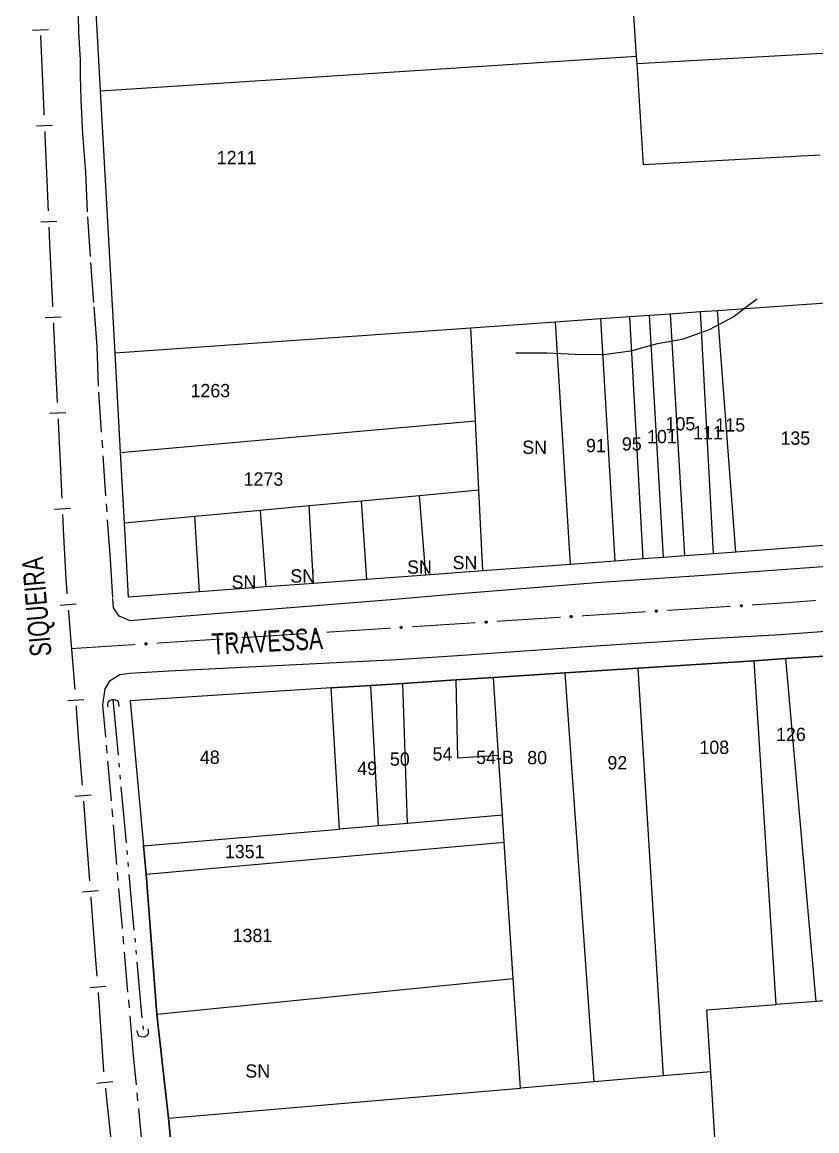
# Model space of a CAD drawing. Extents: x 201225 to 202591, y 4854937 to 4856079.
# Drawn here: x 201247.7 to 201396.9, y 4855421.5 to 4855629.6 of the extents above; entities that cross this region are included whole.
import ezdxf
from ezdxf.enums import TextEntityAlignment as Align

# ---------------------------------------------------------------- set-up
doc = ezdxf.new("R2010")
doc.units = 0
doc.header["$LTSCALE"] = 1.5
doc.header["$MEASUREMENT"] = 0
doc.linetypes.add('TRACO_05', pattern=[11, 7, -1, 0.5, -1, 0.5, -1])
doc.linetypes.add('TRACO_13', pattern=[8, 5, -1, 1, -1])
for name, color, linetype in [('CD_MALHA_LOTES', 7, 'CONTINUOUS'), ('HD-VALAS-DRENOS', 170, 'CONTINUOUS'), ('LM-LIM-SETORES-BAIRROS', 250, 'CONTINUOUS'), ('RU-QUADRA', 210, 'CONTINUOUS'), ('SV-BUEIRO-VALA', 7, 'CONTINUOUS'), ('SV-EIXO-RUA-PAV', 20, 'CONTINUOUS'), ('SV-RUA-NAO-PAV', 7, 'CONTINUOUS'), ('SV-RUA-PAVIM', 7, 'CONTINUOUS'), ('SV-TXT-RUA-PAV', 7, 'CONTINUOUS'), ('Th_NmrPort', 7, 'CONTINUOUS')]:
    doc.layers.add(name, color=color, linetype=linetype)
doc.styles.add('ARIAL', font='ARIAL.SHX')

# ---------------------------------------------------------------- blocks, each defined once
blk = doc.blocks.new('COD120', base_point=(202325.86, 4856054.02))
at = {"layer": 'SV-BUEIRO-VALA'}
blk.add_lwpolyline([(202324.86, 4856052.62), (202324.86, 4856053.203333), (202324.86, 4856053.290833), (202324.943333, 4856053.524167), (202325.11, 4856053.786667), (202325.36, 4856053.9325), (202325.693333, 4856054.02), (202326.026667, 4856054.02), (202326.36, 4856053.9325), (202326.61, 4856053.786667), (202326.776667, 4856053.524167), (202326.86, 4856053.290833), (202326.86, 4856053.203333), (202326.86, 4856052.62)], dxfattribs=at)

msp = doc.modelspace()

# ---------------------------------------------------------------- linework, layer by layer
at = {"layer": 'CD_MALHA_LOTES', "linetype": 'Continuous', "flags": 128}
for points in [[(201262.46, 4855616.78), (201258.99, 4855679.61)], [(201363.08, 4855623.28), (201362.4, 4855633.83)], [(201363.17, 4855621.91), (201461.97, 4855627.4)], [(201262.46, 4855616.78), (201363.08, 4855623.28)], [(201363.17, 4855621.91), (201363.08, 4855623.28)], [(201364.41, 4855602.83), (201363.17, 4855621.91)], [(201265.18, 4855567.54), (201262.46, 4855616.78)], [(201397.47, 4855604.7), (201364.41, 4855602.83)], [(201378.3, 4855575.52), (201398.64, 4855576.96)], [(201356.38, 4855573.98), (201361.84, 4855574.36)], [(201361.84, 4855574.36), (201365.52, 4855574.62)], [(201364.33, 4855528.86), (201361.84, 4855574.36)], [(201365.52, 4855574.62), (201369.48, 4855574.9)], [(201368.13, 4855529.15), (201365.52, 4855574.62)], [(201369.48, 4855574.9), (201375.07, 4855575.3)], [(201372.12, 4855529.44), (201369.48, 4855574.9)], [(201375.07, 4855575.3), (201378.3, 4855575.52)], [(201377.56, 4855529.84), (201375.07, 4855575.3)], [(201381.71, 4855530.15), (201378.3, 4855575.52)], [(201332, 4855572.26), (201347.88, 4855573.38)], [(201347.88, 4855573.38), (201356.38, 4855573.98)], [(201350.67, 4855527.85), (201347.88, 4855573.38)], [(201359.05, 4855528.47), (201356.38, 4855573.98)], [(201265.18, 4855567.54), (201332, 4855572.26)], [(201332.85, 4855554.77), (201332, 4855572.26)], [(201266.21, 4855548.87), (201265.18, 4855567.54)], [(201266.21, 4855548.87), (201332.85, 4855554.77)], [(201333.48, 4855541.84), (201332.85, 4855554.77)], [(201266.95, 4855535.64), (201266.21, 4855548.87)], [(201322.34, 4855540.8), (201333.48, 4855541.84)], [(201334.23, 4855526.63), (201333.48, 4855541.84)], [(201301.59, 4855538.87), (201311.42, 4855539.78)], [(201311.42, 4855539.78), (201322.34, 4855540.8)], [(201312.46, 4855525.02), (201311.42, 4855539.78)], [(201323.5, 4855525.84), (201322.34, 4855540.8)], [(201280.13, 4855536.87), (201292.45, 4855538.01)], [(201292.45, 4855538.01), (201301.59, 4855538.87)], [(201293.53, 4855523.62), (201292.45, 4855538.01)], [(201302.46, 4855524.28), (201301.59, 4855538.87)], [(201266.95, 4855535.64), (201280.13, 4855536.87)], [(201267.71, 4855521.71), (201266.95, 4855535.64)], [(201281.01, 4855522.69), (201280.13, 4855536.87)], [(201400.56, 4855531.55), (201381.71, 4855530.15)], [(201364.33, 4855528.86), (201359.05, 4855528.47)], [(201368.13, 4855529.15), (201364.33, 4855528.86)], [(201372.12, 4855529.44), (201368.13, 4855529.15)], [(201377.56, 4855529.84), (201372.12, 4855529.44)], [(201381.71, 4855530.15), (201377.56, 4855529.84)], [(201334.23, 4855526.63), (201323.5, 4855525.84)], [(201350.67, 4855527.85), (201334.23, 4855526.63)], [(201359.05, 4855528.47), (201350.67, 4855527.85)], [(201312.46, 4855525.02), (201302.46, 4855524.28)], [(201323.5, 4855525.84), (201312.46, 4855525.02)], [(201281.01, 4855522.69), (201267.71, 4855521.71)], [(201293.53, 4855523.62), (201281.01, 4855522.69)], [(201302.46, 4855524.28), (201293.53, 4855523.62)], [(201385.14, 4855509.76), (201391.12, 4855510.15)], [(201391.12, 4855510.15), (201401.57, 4855510.82)], [(201396.81, 4855445.78), (201391.12, 4855510.15)], [(201349.67, 4855507.47), (201363.36, 4855508.36)], [(201363.36, 4855508.36), (201385.14, 4855509.76)], [(201368.13, 4855431.83), (201363.36, 4855508.36)], [(201389.32, 4855445.2), (201385.14, 4855509.76)], [(201319.18, 4855505.51), (201329.2, 4855506.15)], [(201329.2, 4855506.15), (201336.22, 4855506.61)], [(201329.52, 4855491.47), (201329.2, 4855506.15)], [(201336.22, 4855506.61), (201349.67, 4855507.47)], [(201337.18, 4855491.94), (201336.22, 4855506.61)], [(201355.14, 4855430.72), (201349.67, 4855507.47)], [(201305.73, 4855504.64), (201267.99, 4855502.21)], [(201305.73, 4855504.64), (201313.2, 4855505.12)], [(201307.34, 4855478.13), (201305.73, 4855504.64)], [(201313.2, 4855505.12), (201319.18, 4855505.51)], [(201314.65, 4855478.75), (201313.2, 4855505.12)], [(201320.09, 4855479.21), (201319.18, 4855505.51)], [(201267.99, 4855502.21), (201270.5, 4855475)], [(201337.18, 4855491.94), (201329.52, 4855491.47)], [(201337.91, 4855480.73), (201337.18, 4855491.94)], [(201337.91, 4855480.73), (201320.09, 4855479.21)], [(201338.24, 4855475.71), (201337.91, 4855480.73)], [(201314.65, 4855478.75), (201307.34, 4855478.13)], [(201320.09, 4855479.21), (201314.65, 4855478.75)], [(201270.5, 4855475), (201307.34, 4855478.13)], [(201270.99, 4855469.68), (201270.5, 4855475)], [(201270.99, 4855469.68), (201338.24, 4855475.71)], [(201339.92, 4855450.06), (201338.24, 4855475.71)], [(201273.01, 4855443.37), (201270.99, 4855469.68)], [(201273.01, 4855443.37), (201339.92, 4855450.06)], [(201341.27, 4855429.53), (201339.92, 4855450.06)], [(201396.81, 4855445.78), (201389.32, 4855445.2)], [(201406.71, 4855446.54), (201396.81, 4855445.78)], [(201275.22, 4855423.87), (201273.01, 4855443.37)], [(201376.31, 4855444.18), (201389.32, 4855445.2)], [(201377.02, 4855432.59), (201376.31, 4855444.18)], [(201355.14, 4855430.72), (201341.27, 4855429.53)], [(201368.13, 4855431.83), (201355.14, 4855430.72)], [(201377.02, 4855432.59), (201368.13, 4855431.83)], [(201378.04, 4855416.07), (201377.02, 4855432.59)], [(201275.22, 4855423.87), (201341.27, 4855429.53)], [(201276.68, 4855408.1), (201275.22, 4855423.87)]]:
    msp.add_lwpolyline(points, dxfattribs=at)
at = {"layer": 'HD-VALAS-DRENOS', "linetype": 'TRACO_05'}
for points in [[(201385.73, 4855577.64, 8.92), (201383.94, 4855576.34, 8.92), (201381.38, 4855574.38, 8.28), (201376.74, 4855571.85, 8.14), (201371.63, 4855570.09, 7.93), (201366.97, 4855569.26, 7.72), (201361.94, 4855567.86, 7.67), (201356.88, 4855567.21, 7.48), (201351.53, 4855567.26, 7.17), (201346.32, 4855567.52, 6.77), (201341.14, 4855567.52, 6.1), (201340.41, 4855567.52, 6)], [(201264.78, 4855502.48, 5.61), (201270.55, 4855439.11, 4.66)]]:
    msp.add_polyline3d(points, dxfattribs=at)
at = {"layer": 'LM-LIM-SETORES-BAIRROS'}
for points in [[(201252.66, 4855628.21), (201249.66, 4855628.08)], [(201253.44, 4855610.23), (201250.45, 4855610.1)], [(201254.22, 4855592.24), (201251.23, 4855592.12)], [(201255.06, 4855574.27), (201252.06, 4855574.13)], [(201255.94, 4855556.29), (201252.94, 4855556.15)], [(201256.79, 4855538.31), (201253.79, 4855538.17)], [(201257.84, 4855520.4), (201254.85, 4855520.15)], [(201259.29, 4855502.44), (201256.3, 4855502.23)], [(201260.68, 4855484.51), (201257.69, 4855484.26)], [(201262.05, 4855466.55), (201259.06, 4855466.32)], [(201263.43, 4855448.61), (201260.44, 4855448.37)], [(201264.76, 4855430.7), (201261.78, 4855430.38)]]:
    msp.add_lwpolyline(points, dxfattribs=at)
at = {"layer": 'LM-LIM-SETORES-BAIRROS', "const_width": 0.25}
for points in [[(201251.86, 4855612.16), (201251.2, 4855627.15)], [(201252.6, 4855595.13), (201251.99, 4855609.16)], [(201252.64, 4855594.18), (201252.6, 4855595.13)], [(201252.87, 4855588.7), (201252.77, 4855591.18)], [(201252.89, 4855588.18), (201252.87, 4855588.7)], [(201253.47, 4855576.2), (201252.89, 4855588.18)], [(201253.94, 4855566.25), (201253.61, 4855573.2)], [(201253.94, 4855566.21), (201253.94, 4855566.25)], [(201254.34, 4855558.22), (201253.94, 4855566.21)], [(201254.92, 4855546.48), (201254.49, 4855555.22)], [(201254.93, 4855546.23), (201254.92, 4855546.48)], [(201255.2, 4855540.24), (201254.93, 4855546.23)], [(201255.46, 4855534.51), (201255.34, 4855537.24)], [(201255.47, 4855534.25), (201255.46, 4855534.51)], [(201255.98, 4855524.71), (201255.47, 4855534.25)], [(201256.02, 4855524.26), (201255.98, 4855524.71)], [(201256.18, 4855522.27), (201256.02, 4855524.26)], [(201257.65, 4855504.33), (201256.42, 4855519.28)], [(201258.31, 4855494.96), (201257.86, 4855501.33)], [(201258.36, 4855494.35), (201258.31, 4855494.96)], [(201259.02, 4855486.38), (201258.36, 4855494.35)], [(201260.4, 4855468.43), (201259.27, 4855483.39)], [(201261.44, 4855454.79), (201260.63, 4855465.44)], [(201261.46, 4855454.47), (201261.44, 4855454.79)], [(201261.78, 4855450.49), (201261.46, 4855454.47)], [(201262.15, 4855445.77), (201262.01, 4855447.49)], [(201262.17, 4855445.5), (201262.15, 4855445.77)], [(201263.02, 4855432.91), (201262.17, 4855445.5)], [(201263.06, 4855432.53), (201263.02, 4855432.91)], [(201264.97, 4855414.63), (201263.38, 4855429.55)]]:
    msp.add_lwpolyline(points, dxfattribs=at)
at = {"layer": 'RU-QUADRA', "linetype": 'Continuous', "flags": 128}
for points in [[(201400.56, 4855531.55), (201381.71, 4855530.15), (201377.56, 4855529.84), (201372.12, 4855529.44), (201368.13, 4855529.15), (201364.33, 4855528.86), (201359.05, 4855528.47), (201350.67, 4855527.85), (201334.23, 4855526.63), (201323.5, 4855525.84), (201312.46, 4855525.02), (201302.46, 4855524.28), (201293.53, 4855523.62), (201281.01, 4855522.69), (201267.71, 4855521.71), (201266.95, 4855535.64), (201266.21, 4855548.87), (201265.18, 4855567.54), (201262.46, 4855616.78), (201258.99, 4855679.61)], [(201401.57, 4855510.82), (201391.12, 4855510.15), (201385.14, 4855509.76), (201363.36, 4855508.36), (201349.67, 4855507.47), (201336.22, 4855506.61), (201329.2, 4855506.15), (201319.18, 4855505.51), (201313.2, 4855505.12), (201305.73, 4855504.64), (201267.99, 4855502.21), (201270.5, 4855475), (201270.99, 4855469.68), (201273.01, 4855443.37), (201275.22, 4855423.87), (201276.68, 4855408.1)]]:
    msp.add_lwpolyline(points, dxfattribs=at)
at = {"layer": 'SV-EIXO-RUA-PAV'}
for points in [[(201382.61, 4855520.2), (201382.64, 4855520.24), (201382.67, 4855520.26), (201382.71, 4855520.28), (201382.74, 4855520.28), (201382.78, 4855520.28), (201382.81, 4855520.27), (201382.85, 4855520.25), (201382.89, 4855520.22), (201382.91, 4855520.18), (201382.93, 4855520.15), (201382.93, 4855520.11), (201382.93, 4855520.08), (201382.92, 4855520.04), (201382.9, 4855520.01), (201382.87, 4855519.97), (201382.84, 4855519.94), (201382.8, 4855519.93), (201382.77, 4855519.93), (201382.73, 4855519.93), (201382.7, 4855519.94), (201382.66, 4855519.96), (201382.62, 4855519.99), (201382.6, 4855520.02), (201382.58, 4855520.06), (201382.58, 4855520.09), (201382.58, 4855520.13), (201382.59, 4855520.16), (201382.61, 4855520.2)], [(201350.67, 4855518.15), (201350.71, 4855518.19), (201350.74, 4855518.21), (201350.78, 4855518.23), (201350.81, 4855518.23), (201350.84, 4855518.23), (201350.88, 4855518.22), (201350.92, 4855518.2), (201350.95, 4855518.17), (201350.98, 4855518.13), (201350.99, 4855518.1), (201351, 4855518.07), (201351, 4855518.03), (201350.99, 4855517.99), (201350.97, 4855517.96), (201350.94, 4855517.92), (201350.9, 4855517.9), (201350.87, 4855517.88), (201350.83, 4855517.88), (201350.8, 4855517.88), (201350.76, 4855517.89), (201350.72, 4855517.91), (201350.69, 4855517.94), (201350.66, 4855517.97), (201350.65, 4855518.01), (201350.65, 4855518.04), (201350.65, 4855518.08), (201350.65, 4855518.11), (201350.67, 4855518.15)], [(201366.64, 4855519.18), (201366.67, 4855519.21), (201366.71, 4855519.24), (201366.74, 4855519.25), (201366.78, 4855519.25), (201366.81, 4855519.25), (201366.85, 4855519.25), (201366.88, 4855519.23), (201366.92, 4855519.2), (201366.95, 4855519.16), (201366.96, 4855519.12), (201366.97, 4855519.09), (201366.96, 4855519.06), (201366.95, 4855519.02), (201366.94, 4855518.98), (201366.9, 4855518.94), (201366.87, 4855518.92), (201366.83, 4855518.91), (201366.8, 4855518.9), (201366.76, 4855518.9), (201366.73, 4855518.91), (201366.69, 4855518.93), (201366.65, 4855518.96), (201366.63, 4855519), (201366.62, 4855519.03), (201366.61, 4855519.07), (201366.61, 4855519.1), (201366.62, 4855519.14), (201366.64, 4855519.18)], [(201318.74, 4855516.1), (201318.77, 4855516.14), (201318.81, 4855516.17), (201318.84, 4855516.18), (201318.88, 4855516.18), (201318.91, 4855516.18), (201318.95, 4855516.17), (201318.98, 4855516.16), (201319.02, 4855516.12), (201319.04, 4855516.09), (201319.06, 4855516.05), (201319.06, 4855516.02), (201319.06, 4855515.98), (201319.05, 4855515.95), (201319.03, 4855515.91), (201319, 4855515.87), (201318.97, 4855515.85), (201318.93, 4855515.84), (201318.9, 4855515.83), (201318.86, 4855515.83), (201318.83, 4855515.84), (201318.79, 4855515.86), (201318.75, 4855515.89), (201318.73, 4855515.93), (201318.72, 4855515.96), (201318.71, 4855515.99), (201318.71, 4855516.03), (201318.72, 4855516.07), (201318.74, 4855516.1)], [(201334.71, 4855517.13), (201334.74, 4855517.16), (201334.77, 4855517.19), (201334.81, 4855517.2), (201334.84, 4855517.21), (201334.88, 4855517.21), (201334.91, 4855517.2), (201334.95, 4855517.18), (201334.99, 4855517.15), (201335.01, 4855517.11), (201335.03, 4855517.08), (201335.03, 4855517.04), (201335.03, 4855517.01), (201335.02, 4855516.97), (201335, 4855516.93), (201334.97, 4855516.9), (201334.93, 4855516.87), (201334.9, 4855516.86), (201334.86, 4855516.85), (201334.83, 4855516.86), (201334.79, 4855516.86), (201334.76, 4855516.88), (201334.72, 4855516.92), (201334.69, 4855516.95), (201334.68, 4855516.98), (201334.68, 4855517.02), (201334.68, 4855517.05), (201334.69, 4855517.09), (201334.71, 4855517.13)], [(201286.8, 4855514.06), (201286.84, 4855514.09), (201286.87, 4855514.12), (201286.91, 4855514.13), (201286.94, 4855514.13), (201286.98, 4855514.13), (201287.01, 4855514.12), (201287.05, 4855514.11), (201287.09, 4855514.08), (201287.11, 4855514.04), (201287.12, 4855514), (201287.13, 4855513.97), (201287.13, 4855513.93), (201287.12, 4855513.9), (201287.1, 4855513.86), (201287.07, 4855513.82), (201287.03, 4855513.8), (201287, 4855513.79), (201286.96, 4855513.78), (201286.93, 4855513.78), (201286.89, 4855513.79), (201286.85, 4855513.81), (201286.82, 4855513.84), (201286.79, 4855513.88), (201286.78, 4855513.91), (201286.78, 4855513.95), (201286.78, 4855513.98), (201286.78, 4855514.02), (201286.8, 4855514.06)], [(201302.77, 4855515.08), (201302.8, 4855515.12), (201302.84, 4855515.14), (201302.87, 4855515.15), (201302.91, 4855515.16), (201302.94, 4855515.16), (201302.98, 4855515.15), (201303.02, 4855515.13), (201303.05, 4855515.1), (201303.08, 4855515.06), (201303.09, 4855515.03), (201303.1, 4855514.99), (201303.1, 4855514.96), (201303.09, 4855514.92), (201303.07, 4855514.88), (201303.03, 4855514.85), (201303, 4855514.82), (201302.97, 4855514.81), (201302.93, 4855514.81), (201302.89, 4855514.81), (201302.86, 4855514.82), (201302.82, 4855514.83), (201302.79, 4855514.87), (201302.76, 4855514.9), (201302.75, 4855514.94), (201302.74, 4855514.97), (201302.74, 4855515.01), (201302.75, 4855515.04), (201302.77, 4855515.08)], [(201270.84, 4855513.03), (201270.87, 4855513.07), (201270.9, 4855513.09), (201270.94, 4855513.11), (201270.97, 4855513.11), (201271.01, 4855513.11), (201271.04, 4855513.1), (201271.08, 4855513.08), (201271.12, 4855513.05), (201271.14, 4855513.01), (201271.16, 4855512.98), (201271.16, 4855512.94), (201271.16, 4855512.91), (201271.15, 4855512.87), (201271.13, 4855512.84), (201271.1, 4855512.8), (201271.07, 4855512.77), (201271.03, 4855512.76), (201271, 4855512.76), (201270.96, 4855512.76), (201270.92, 4855512.77), (201270.89, 4855512.79), (201270.85, 4855512.82), (201270.83, 4855512.85), (201270.81, 4855512.89), (201270.81, 4855512.92), (201270.81, 4855512.96), (201270.82, 4855512.99), (201270.84, 4855513.03)]]:
    msp.add_lwpolyline(points, close=True, dxfattribs=at)
for points in [[(201382.6, 4855520.18), (201382.87, 4855520.23)], [(201382.61, 4855520.2), (201382.85, 4855520.25)], [(201382.63, 4855520.22), (201382.83, 4855520.26)], [(201382.64, 4855520.24), (201382.81, 4855520.27)], [(201382.66, 4855520.25), (201382.79, 4855520.27)], [(201382.67, 4855520.26), (201382.78, 4855520.28)], [(201350.65, 4855518.11), (201350.95, 4855518.17)], [(201350.65, 4855518.1), (201350.96, 4855518.15)], [(201350.66, 4855518.13), (201350.93, 4855518.19)], [(201350.67, 4855518.15), (201350.92, 4855518.2)], [(201350.69, 4855518.17), (201350.89, 4855518.21)], [(201350.71, 4855518.19), (201350.88, 4855518.22)], [(201350.73, 4855518.2), (201350.85, 4855518.22)], [(201350.74, 4855518.21), (201350.84, 4855518.23)], [(201366.61, 4855519.1), (201366.95, 4855519.16)], [(201366.61, 4855519.07), (201366.96, 4855519.12)], [(201366.62, 4855519.14), (201366.92, 4855519.2)], [(201366.62, 4855519.12), (201366.93, 4855519.18)], [(201366.62, 4855519.09), (201366.95, 4855519.14)], [(201366.62, 4855519.05), (201366.96, 4855519.1)], [(201366.62, 4855519.03), (201366.97, 4855519.09)], [(201366.63, 4855519.16), (201366.9, 4855519.21)], [(201366.63, 4855519.01), (201366.96, 4855519.07)], [(201366.63, 4855519), (201366.96, 4855519.06)], [(201366.64, 4855519.18), (201366.88, 4855519.23)], [(201366.64, 4855518.98), (201366.95, 4855519.04)], [(201366.65, 4855518.96), (201366.95, 4855519.02)], [(201366.66, 4855519.2), (201366.86, 4855519.24)], [(201366.67, 4855519.21), (201366.85, 4855519.25)], [(201366.68, 4855518.95), (201366.94, 4855519)], [(201366.69, 4855519.23), (201366.82, 4855519.25)], [(201366.69, 4855518.93), (201366.94, 4855518.98)], [(201366.71, 4855519.24), (201366.81, 4855519.25)], [(201366.71, 4855518.92), (201366.91, 4855518.96)], [(201366.73, 4855518.91), (201366.9, 4855518.94)], [(201366.75, 4855518.91), (201366.88, 4855518.93)], [(201366.76, 4855518.9), (201366.87, 4855518.92)], [(201382.58, 4855520.13), (201382.91, 4855520.18)], [(201382.58, 4855520.11), (201382.92, 4855520.17)], [(201382.58, 4855520.09), (201382.93, 4855520.15)], [(201382.58, 4855520.07), (201382.93, 4855520.13)], [(201382.58, 4855520.06), (201382.93, 4855520.11)], [(201382.59, 4855520.16), (201382.89, 4855520.22)], [(201382.59, 4855520.15), (201382.9, 4855520.2)], [(201382.59, 4855520.04), (201382.93, 4855520.1)], [(201382.6, 4855520.02), (201382.93, 4855520.08)], [(201382.61, 4855520), (201382.92, 4855520.06)], [(201382.62, 4855519.99), (201382.92, 4855520.04)], [(201382.64, 4855519.97), (201382.91, 4855520.02)], [(201382.66, 4855519.96), (201382.9, 4855520.01)], [(201382.68, 4855519.95), (201382.88, 4855519.99)], [(201382.7, 4855519.94), (201382.87, 4855519.97)], [(201382.72, 4855519.93), (201382.85, 4855519.96)], [(201382.73, 4855519.93), (201382.84, 4855519.94)], [(201318.71, 4855516.03), (201319.04, 4855516.09)], [(201318.71, 4855516.01), (201319.05, 4855516.07)], [(201318.72, 4855516.07), (201319.02, 4855516.12)], [(201318.72, 4855516.05), (201319.03, 4855516.1)], [(201318.73, 4855516.08), (201319, 4855516.14)], [(201318.74, 4855516.1), (201318.98, 4855516.16)], [(201318.76, 4855516.12), (201318.96, 4855516.16)], [(201318.77, 4855516.14), (201318.95, 4855516.17)], [(201318.79, 4855516.16), (201318.92, 4855516.18)], [(201318.81, 4855516.17), (201318.91, 4855516.18)], [(201334.68, 4855517.05), (201335.01, 4855517.11)], [(201334.68, 4855517.04), (201335.01, 4855517.09)], [(201334.68, 4855517.02), (201335.03, 4855517.08)], [(201334.68, 4855517), (201335.03, 4855517.06)], [(201334.68, 4855516.98), (201335.03, 4855517.04)], [(201334.69, 4855517.09), (201334.99, 4855517.15)], [(201334.69, 4855517.07), (201334.99, 4855517.13)], [(201334.69, 4855516.97), (201335.03, 4855517.02)], [(201334.69, 4855516.95), (201335.03, 4855517.01)], [(201334.7, 4855517.11), (201334.97, 4855517.16)], [(201334.71, 4855517.13), (201334.95, 4855517.18)], [(201334.71, 4855516.93), (201335.02, 4855516.99)], [(201334.72, 4855517.15), (201334.92, 4855517.19)], [(201334.72, 4855516.92), (201335.02, 4855516.97)], [(201334.74, 4855517.16), (201334.91, 4855517.2)], [(201334.74, 4855516.9), (201335.01, 4855516.95)], [(201334.76, 4855517.18), (201334.89, 4855517.2)], [(201334.76, 4855516.88), (201335, 4855516.93)], [(201334.77, 4855517.19), (201334.88, 4855517.21)], [(201334.78, 4855516.88), (201334.98, 4855516.91)], [(201334.79, 4855516.86), (201334.97, 4855516.9)], [(201334.82, 4855516.86), (201334.95, 4855516.88)], [(201334.83, 4855516.86), (201334.93, 4855516.87)], [(201350.65, 4855518.08), (201350.98, 4855518.13)], [(201350.65, 4855518.06), (201350.98, 4855518.12)], [(201350.65, 4855518.04), (201350.99, 4855518.1)], [(201350.65, 4855518.03), (201350.99, 4855518.08)], [(201350.65, 4855518.01), (201351, 4855518.07)], [(201350.66, 4855517.99), (201350.99, 4855518.05)], [(201350.66, 4855517.97), (201351, 4855518.03)], [(201350.68, 4855517.96), (201350.99, 4855518.01)], [(201350.69, 4855517.94), (201350.99, 4855517.99)], [(201350.71, 4855517.93), (201350.97, 4855517.98)], [(201350.72, 4855517.91), (201350.97, 4855517.96)], [(201350.75, 4855517.9), (201350.94, 4855517.94)], [(201350.76, 4855517.89), (201350.94, 4855517.92)], [(201350.78, 4855517.88), (201350.91, 4855517.91)], [(201350.8, 4855517.88), (201350.9, 4855517.9)], [(201286.78, 4855514.02), (201287.09, 4855514.08)], [(201286.78, 4855513.98), (201287.11, 4855514.04)], [(201286.78, 4855513.97), (201287.11, 4855514.02)], [(201286.78, 4855513.95), (201287.12, 4855514)], [(201286.78, 4855513.93), (201287.13, 4855513.98)], [(201286.79, 4855514), (201287.09, 4855514.06)], [(201286.8, 4855514.06), (201287.05, 4855514.11)], [(201286.8, 4855514.03), (201287.06, 4855514.09)], [(201286.82, 4855514.07), (201287.02, 4855514.11)], [(201286.84, 4855514.09), (201287.01, 4855514.12)], [(201286.86, 4855514.11), (201286.98, 4855514.13)], [(201286.87, 4855514.12), (201286.98, 4855514.13)], [(201302.74, 4855515.01), (201303.08, 4855515.06)], [(201302.74, 4855514.97), (201303.09, 4855515.03)], [(201302.75, 4855515.04), (201303.05, 4855515.1)], [(201302.75, 4855515.02), (201303.06, 4855515.08)], [(201302.75, 4855514.99), (201303.08, 4855515.05)], [(201302.75, 4855514.95), (201303.09, 4855515.01)], [(201302.75, 4855514.94), (201303.1, 4855514.99)], [(201302.76, 4855515.06), (201303.03, 4855515.11)], [(201302.76, 4855514.92), (201303.09, 4855514.97)], [(201302.76, 4855514.9), (201303.1, 4855514.96)], [(201302.77, 4855515.08), (201303.02, 4855515.13)], [(201302.78, 4855514.88), (201303.09, 4855514.94)], [(201302.79, 4855515.1), (201302.99, 4855515.14)], [(201302.79, 4855514.87), (201303.09, 4855514.92)], [(201302.8, 4855515.12), (201302.98, 4855515.15)], [(201302.81, 4855514.85), (201303.07, 4855514.9)], [(201302.82, 4855515.13), (201302.95, 4855515.15)], [(201302.82, 4855514.83), (201303.07, 4855514.88)], [(201302.84, 4855515.14), (201302.94, 4855515.16)], [(201302.85, 4855514.83), (201303.04, 4855514.86)], [(201302.86, 4855514.82), (201303.03, 4855514.85)], [(201302.88, 4855514.81), (201303.01, 4855514.83)], [(201302.89, 4855514.81), (201303, 4855514.82)], [(201318.71, 4855515.99), (201319.06, 4855516.05)], [(201318.72, 4855515.98), (201319.06, 4855516.03)], [(201318.72, 4855515.96), (201319.06, 4855516.02)], [(201318.73, 4855515.94), (201319.06, 4855516)], [(201318.73, 4855515.93), (201319.06, 4855515.98)], [(201318.74, 4855515.91), (201319.05, 4855515.96)], [(201318.75, 4855515.89), (201319.05, 4855515.95)], [(201318.77, 4855515.88), (201319.04, 4855515.93)], [(201318.79, 4855515.86), (201319.03, 4855515.91)], [(201318.81, 4855515.85), (201319.01, 4855515.89)], [(201318.83, 4855515.84), (201319, 4855515.87)], [(201318.85, 4855515.84), (201318.98, 4855515.86)], [(201318.86, 4855515.83), (201318.97, 4855515.85)], [(201270.81, 4855512.96), (201271.14, 4855513.01)], [(201270.81, 4855512.94), (201271.14, 4855513)], [(201270.81, 4855512.92), (201271.16, 4855512.98)], [(201270.81, 4855512.9), (201271.16, 4855512.96)], [(201270.81, 4855512.89), (201271.16, 4855512.94)], [(201270.82, 4855512.99), (201271.12, 4855513.05)], [(201270.82, 4855512.98), (201271.13, 4855513.03)], [(201270.82, 4855512.87), (201271.16, 4855512.93)], [(201270.83, 4855513.01), (201271.1, 4855513.06)], [(201270.83, 4855512.85), (201271.16, 4855512.91)], [(201270.84, 4855513.03), (201271.08, 4855513.08)], [(201270.84, 4855512.84), (201271.15, 4855512.89)], [(201270.85, 4855512.82), (201271.15, 4855512.87)], [(201270.86, 4855513.05), (201271.06, 4855513.09)], [(201270.87, 4855513.07), (201271.04, 4855513.1)], [(201270.87, 4855512.8), (201271.14, 4855512.85)], [(201270.89, 4855513.08), (201271.02, 4855513.1)], [(201270.89, 4855512.79), (201271.13, 4855512.84)], [(201270.9, 4855513.09), (201271.01, 4855513.11)], [(201270.91, 4855512.78), (201271.11, 4855512.82)], [(201270.92, 4855512.77), (201271.1, 4855512.8)], [(201270.95, 4855512.76), (201271.08, 4855512.79)], [(201270.96, 4855512.76), (201271.07, 4855512.77)], [(201286.78, 4855513.91), (201287.13, 4855513.97)], [(201286.79, 4855513.89), (201287.13, 4855513.95)], [(201286.79, 4855513.88), (201287.13, 4855513.93)], [(201286.81, 4855513.86), (201287.12, 4855513.91)], [(201286.82, 4855513.84), (201287.12, 4855513.9)], [(201286.84, 4855513.83), (201287.11, 4855513.88)], [(201286.85, 4855513.81), (201287.1, 4855513.86)], [(201286.88, 4855513.8), (201287.08, 4855513.84)], [(201286.89, 4855513.79), (201287.07, 4855513.82)], [(201286.91, 4855513.79), (201287.04, 4855513.81)], [(201286.93, 4855513.78), (201287.03, 4855513.8)]]:
    msp.add_lwpolyline(points, dxfattribs=at)
at = {"layer": 'SV-EIXO-RUA-PAV', "const_width": 0.18}
for points in [[(201384.75, 4855520.23), (201390.74, 4855520.61)], [(201390.74, 4855520.61), (201390.87, 4855520.62)], [(201390.87, 4855520.62), (201396.72, 4855521.07)], [(201352.82, 4855518.18), (201364.8, 4855518.95)], [(201368.79, 4855519.2), (201380.76, 4855519.97)], [(201320.89, 4855516.13), (201332.86, 4855516.9)], [(201336.85, 4855517.16), (201348.83, 4855517.92)], [(201288.95, 4855514.08), (201300.93, 4855514.85)], [(201304.92, 4855515.11), (201316.89, 4855515.87)], [(201257.02, 4855512.03), (201268.99, 4855512.8)], [(201272.98, 4855513.06), (201284.96, 4855513.83)]]:
    msp.add_lwpolyline(points, dxfattribs=at)
at = {"layer": 'SV-RUA-NAO-PAV', "linetype": 'TRACO_13'}
for points in [[(201264.73, 4855521.64, 6), (201264.3, 4855528.75, 5.99), (201262.04, 4855561.29, 6.51), (201261.82, 4855568.73, 6.58), (201261.17, 4855577.02, 6.67), (201260.53, 4855585.64, 6.58), (201259.99, 4855594.05, 6.87), (201259.67, 4855601.48, 7.05), (201259.13, 4855608.59, 7.49), (201258.8, 4855615.06, 7.55), (201258.7, 4855619.58, 7.55), (201258.7, 4855622.6, 7.69), (201258.4, 4855627.8, 7.69), (201257.73, 4855651.26, 8.01), (201256.54, 4855679.27, 9.16), (201252.65, 4855742.29, 9.55)], [(201284.63, 4855280.86, 6.78), (201283.63, 4855282.05, 6.78), (201283.12, 4855286.81, 6.8), (201268.64, 4855435.6, 7.35), (201262.9, 4855501.5, 6.31), (201263.34, 4855504.47, 6.13), (201264.23, 4855506.06, 6)]]:
    msp.add_polyline3d(points, dxfattribs=at)
at = {"layer": 'SV-RUA-PAVIM', "linetype": 'Continuous'}
for points in [[(201467.57, 4855631.31, 12.8), (201473.56, 4855537.83, 12.44), (201473.59, 4855533.84, 12.46), (201471.99, 4855532.5, 12.46), (201433.01, 4855529.89, 12.46), (201421.29, 4855529.06, 11.87), (201375.73, 4855525.78, 10.01), (201355.5, 4855524.36, 10.01), (201328.4, 4855522.21, 10.01), (201316.95, 4855521.18, 10.01), (201273.75, 4855517.77, 10.01), (201268, 4855517.26, 6.29), (201265.95, 4855518.09, 6.27), (201264.88, 4855519.7, 6.27), (201264.77, 4855521.43, 6.27)], [(201264.23, 4855506.06, 6.09), (201266.09, 4855507.19, 6.05), (201267.96, 4855507.45, 6.09), (201275.28, 4855507.88, 7.44), (201318.01, 4855510, 7.44), (201329.48, 4855510.72, 11.44), (201356.33, 4855512.59, 11.44), (201376.69, 4855513.93, 11.44), (201390.15, 4855514.65, 11.44), (201422.22, 4855517.05, 12.34), (201433.78, 4855517.88, 12.34), (201471.89, 4855520.62, 12.34), (201474.05, 4855520.03, 12.34), (201474.69, 4855517.3, 12.32), (201477.66, 4855474.23, 12.62), (201480.67, 4855436.71, 11.53), (201488.22, 4855338.78, 11.53)]]:
    msp.add_polyline3d(points, dxfattribs=at)

# ---------------------------------------------------------------- block references
at = {"layer": 'SV-BUEIRO-VALA'}
for p, rotation in [((201264.78, 4855502.48, 6.1), 4), ((201270.55, 4855439.11, 5.12), 189)]:
    msp.add_blockref('COD120', p, dxfattribs=dict(at, rotation=rotation))

# ---------------------------------------------------------------- texts
at = {"layer": 'SV-TXT-RUA-PAV', "style": 'ARIAL', "width": 0.7}
for s, rotation, p in [('SIQUEIRA', 95, (201253.25, 4855510.75)), ('TRAVESSA', 3, (201283.43, 4855510.87))]:
    msp.add_text(s, height=4, rotation=rotation, dxfattribs=at).set_placement(p)
at = {"layer": 'Th_NmrPort', "color": 1}
for s, p in [('1211', (201284.27, 4855604.22)), ('1263', (201279.34, 4855560.47)), ('105', (201368.53, 4855554.25)), ('111', (201373.69, 4855552.57)), ('115', (201377.89, 4855554.04)), ('91', (201353.6, 4855550.16)), ('95', (201360.33, 4855550.47)), ('101', (201365.06, 4855551.83)), ('135', (201390.11, 4855551.55)), ('SN', (201341.63, 4855549.84)), ('1273', (201289.32, 4855543.87)), ('  SN', (201318.15, 4855527.35)), ('SN', (201328.55, 4855528.19)), ('SN', (201298.09, 4855525.67)), ('SN', (201287.05, 4855524.52)), ('126', (201389.28, 4855495.93)), ('54', (201324.79, 4855492.25)), ('108', (201374.89, 4855493.5)), ('48', (201281.1, 4855491.64)), ('50', (201316.78, 4855491.29)), ('54-B', (201332.96, 4855491.61)), ('80', (201342.57, 4855491.56)), ('92', (201357.62, 4855490.6)), ('49', (201310.64, 4855489.56)), ('1351', (201285.79, 4855473.93)), ('1381', (201287.24, 4855458.18)), ('SN', (201289.64, 4855432.72))]:
    msp.add_text(s, height=2.5, dxfattribs=at).set_placement(p, align=Align.MIDDLE_LEFT)

doc.saveas('drawing.dxf')
